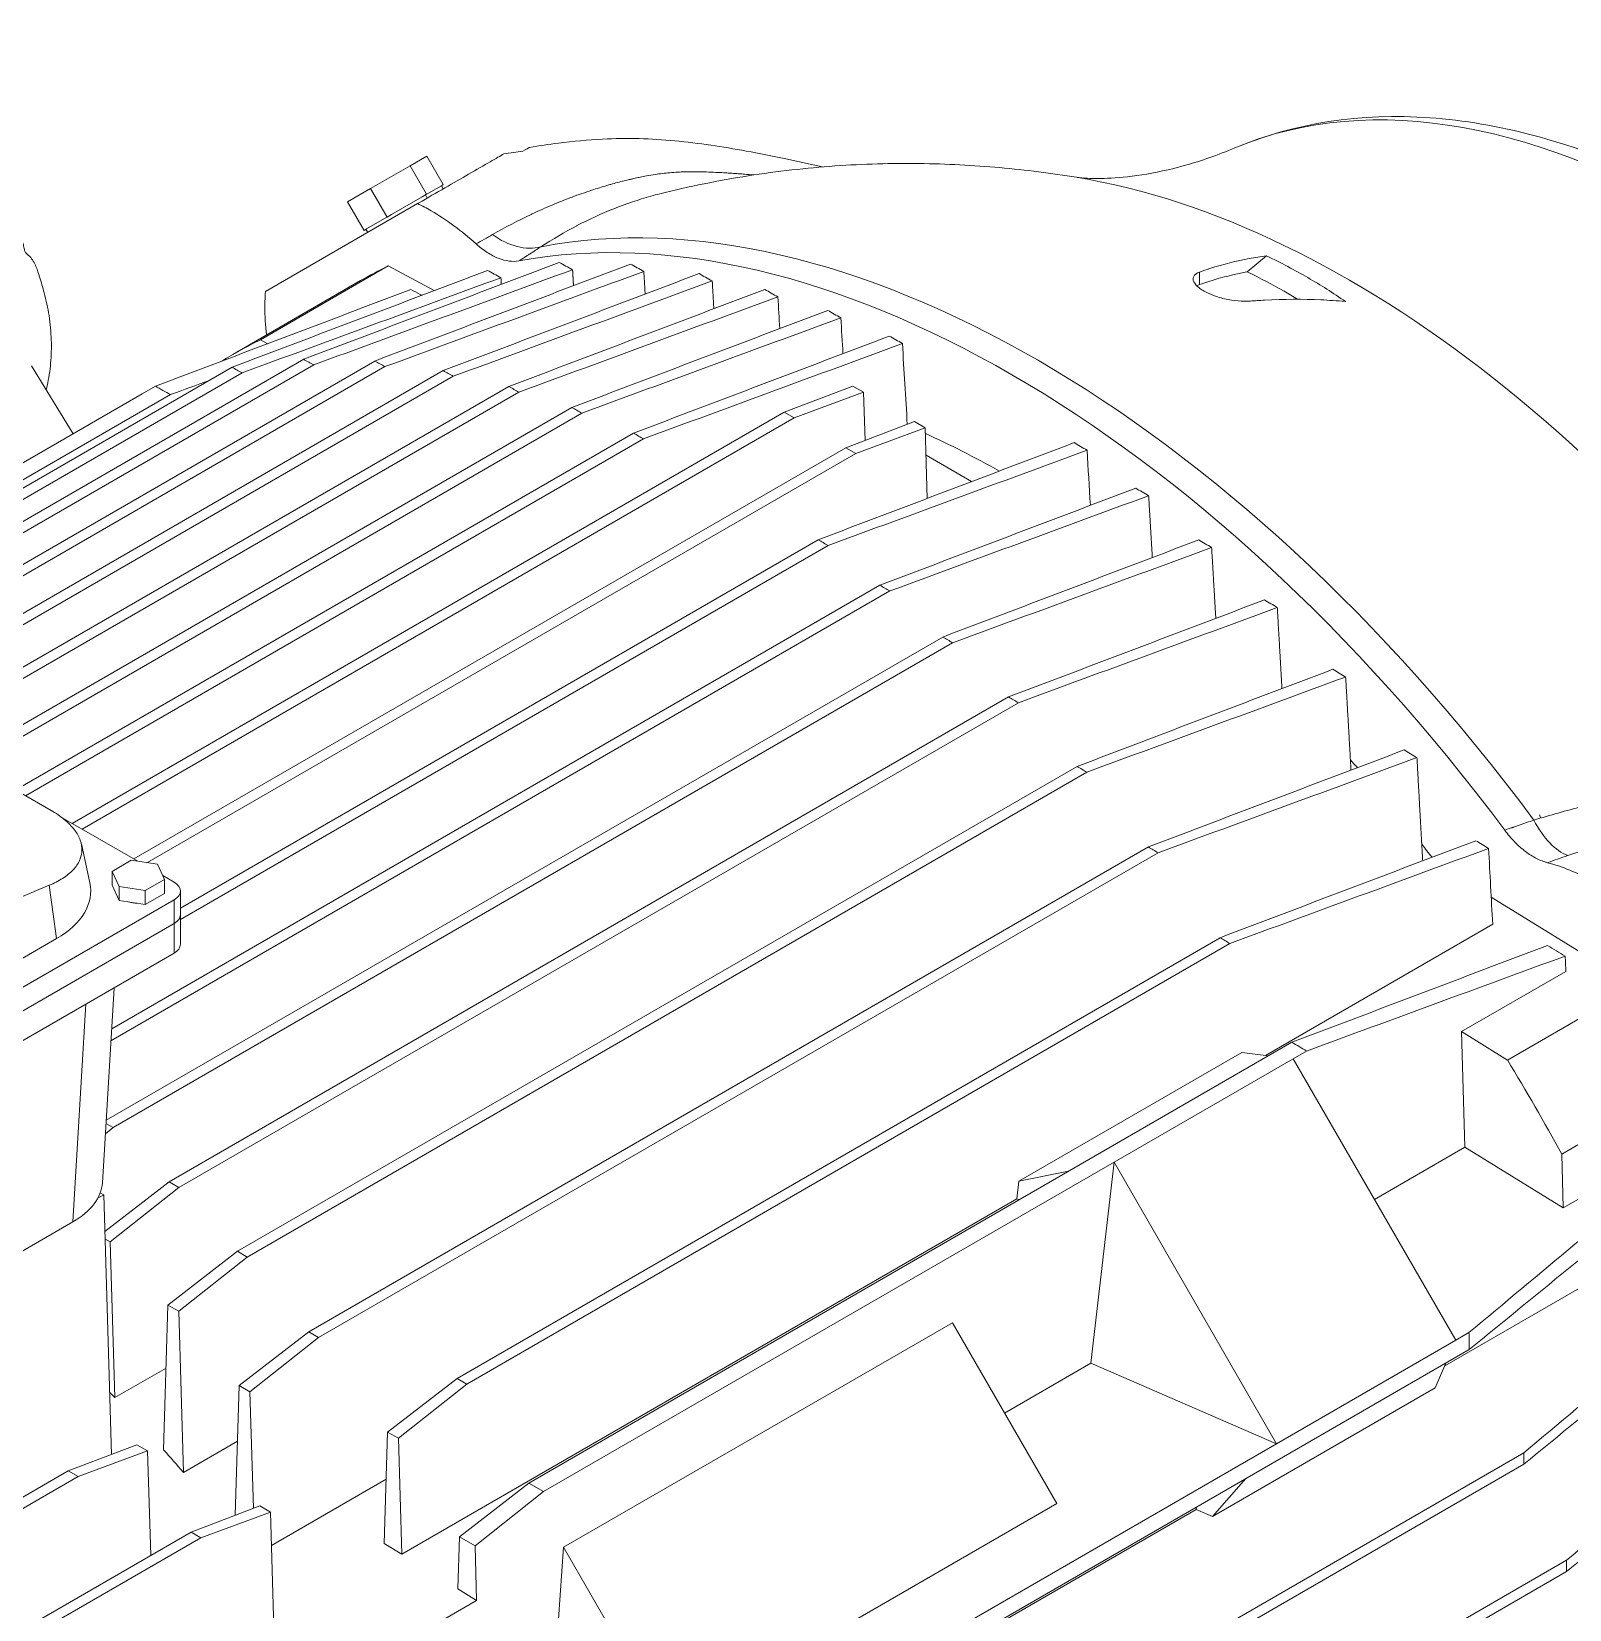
# Model space of a CAD drawing. Header units: millimetres. Extents: x -2122 to 22797, y 3569 to 89276.
# Drawn here: x 7934.6 to 8359.6, y 82292.7 to 82728.7 of the extents above; entities that cross this region are included whole.
import ezdxf

# ---------------------------------------------------------------- set-up
doc = ezdxf.new("R2010")
doc.units = ezdxf.units.MM
doc.header["$LTSCALE"] = 20
doc.layers.add('IA-TRAZ', color=8, linetype='Continuous', lineweight=5)

# ---------------------------------------------------------------- blocks, each defined once
blk = doc.blocks.new('A$C6cb7b9ed')
at = {"color": 0, "linetype": 'Continuous', "lineweight": 0, "extrusion": (2.77556e-16, 0.816497, 0.57735)}
for p, q in [((-430.56, 6725.17), (-425.95, 6727.83)), ((-425.95, 6727.83), (-421.4, 6719.95)), ((-441.51, 6718.85), (-430.56, 6725.17)), ((-430.56, 6725.17), (-426.01, 6717.29)), ((-421.92, 6719.65), (-425.49, 6717.59)), ((-421.92, 6719.65), (-421.4, 6719.95)), ((-421.92, 6719.65), (-421.42, 6718.78)), ((-470.56, 6690.41), (-428.51, 6714.69)), ((-447.86, 6715.18), (-441.51, 6718.85)), ((-447.86, 6715.18), (-443.31, 6707.3)), ((-441.51, 6718.85), (-436.96, 6710.97)), ((-427.24, 6716.58), (-435.73, 6711.68)), ((-427.24, 6716.58), (-426.01, 6717.29)), ((-426.33, 6717.1), (-425.83, 6716.24)), ((-426.01, 6717.29), (-425.49, 6717.59)), ((-437.68, 6710.55), (-442.6, 6707.71)), ((-437.68, 6710.55), (-436.96, 6710.97)), ((-436.96, 6710.97), (-435.73, 6711.68)), ((-443.31, 6707.3), (-442.6, 6707.71)), ((-442.79, 6707.6), (-442.29, 6706.73)), ((-471.95, 6677.05), (-436.6, 6697.47)), ((-423.91, 6690.65), (-436.6, 6697.47)), ((-199.21, 6695.84), (-193.87, 6700.24)), ((-479.61, 6672.99), (-444.25, 6693.41)), ((-212.34, 6695.79), (-212.34, 6692.35)), ((-469.95, 6675.98), (-471.95, 6677.05)), ((-602.86, 6589.19), (-460, 6671.67)), ((-592.61, 6583.27), (-440.31, 6671.2)), ((-610.86, 6593.81), (-479.8, 6669.47)), ((-608.13, 6592.23), (-477.02, 6667.93)), ((-600.13, 6587.61), (-457.23, 6670.12)), ((-589.87, 6581.69), (-437.55, 6669.64)), ((-580.86, 6576.49), (-421.41, 6668.54)), ((-578.12, 6574.91), (-418.65, 6666.98)), ((-535.22, 6669.87), (-523.72, 6651.1)), ((-567.98, 6569.05), (-403.26, 6664.15)), ((-565.25, 6567.48), (-400.51, 6662.59)), ((-504.66, 6662.11), (-500.99, 6664.23)), ((-327.16, 6657.07), (-308.19, 6664.27)), ((-305.22, 6662.56), (-324.43, 6655.49)), ((-308.19, 6664.27), (-305.22, 6662.56)), ((-305.22, 6662.56), (-304.82, 6649.27)), ((-612.81, 6594.94), (-496.8, 6661.91)), ((-554.26, 6561.13), (-385.85, 6658.36)), ((-504.66, 6662.11), (-554.16, 6633.53)), ((-551.53, 6559.55), (-383.11, 6656.79)), ((-523.99, 6543.43), (-327.16, 6657.07)), ((-521.26, 6541.86), (-324.43, 6655.49)), ((-324.43, 6655.49), (-327.16, 6657.07)), ((-310.15, 6647.25), (-291.17, 6654.45)), ((-291.17, 6654.45), (-288.21, 6652.74)), ((-539.6, 6552.67), (-368.82, 6651.26)), ((-536.87, 6551.09), (-366.08, 6649.69)), ((-288.21, 6652.74), (-307.42, 6645.67)), ((-288.21, 6652.74), (-287.63, 6633.24)), ((-506.97, 6533.61), (-310.15, 6647.25)), ((-503.32, 6532.57), (-307.42, 6645.67)), ((-307.42, 6645.67), (-310.15, 6647.25)), ((-275.36, 6637.89), (-287.98, 6645.18)), ((-494.07, 6520), (-317.77, 6621.79)), ((-494.07, 6516.85), (-315.04, 6620.21)), ((-652.22, 6617.69), (-529.81, 6547.02)), ((-513.26, 6483.38), (-298.02, 6607.65)), ((-513.06, 6486.64), (-300.73, 6609.23)), ((-514.59, 6461.4), (-283.31, 6594.93)), ((-512.64, 6459.37), (-280.61, 6593.34)), ((-497.22, 6444.38), (-265.15, 6578.36)), ((-494.49, 6442.8), (-262.45, 6576.77)), ((-478.31, 6425.19), (-246.23, 6559.18)), ((-475.58, 6423.61), (-243.53, 6557.58)), ((-505.84, 6532.96), (-527, 6545.17)), ((-118.07, 6544.9), (-118.37, 6545.81)), ((-521.45, 6537.74), (-519.12, 6527.04)), ((-458.61, 6402.91), (-226.51, 6536.92)), ((-507.67, 6533.24), (-512.98, 6530.18)), ((-500.42, 6532.12), (-507.67, 6533.24)), ((-498.48, 6527.93), (-500.42, 6532.12)), ((-455.88, 6401.34), (-223.83, 6535.31)), ((-511.04, 6525.99), (-512.98, 6530.18)), ((-512.98, 6530.18), (-512.98, 6526.34)), ((-498.48, 6527.93), (-503.79, 6524.87)), ((-495.83, 6527.18), (-498.97, 6528.99)), ((-498.48, 6527.93), (-498.48, 6524.1)), ((-528.28, 6511.62), (-530.34, 6526.34)), ((-511.04, 6522.15), (-512.98, 6526.34)), ((-503.79, 6524.87), (-511.04, 6525.99)), ((-511.04, 6525.99), (-511.04, 6522.15)), ((-503.79, 6524.87), (-503.79, 6521.03)), ((-498.48, 6524.1), (-503.79, 6521.03)), ((-494.07, 6524.73), (-494.07, 6518.2)), ((-91.91, 6498.46), (-131.75, 6523.07)), ((-495.83, 6522.28), (-724.23, 6390.41)), ((-503.79, 6521.03), (-511.04, 6522.15)), ((-495.83, 6522.28), (-495.83, 6515.75)), ((-495.83, 6515.75), (-724.23, 6383.88)), ((-724.23, 6383.88), (-495.83, 6515.75)), ((-495.83, 6507.58), (-495.83, 6515.75)), ((-494.07, 6510.03), (-494.07, 6518.2)), ((-194.15, 6479.32), (-131.34, 6515.58)), ((-705.76, 6409.15), (-528.28, 6511.62)), ((-417.59, 6390.08), (-206.68, 6511.85)), ((-414.86, 6388.51), (-204, 6510.24)), ((-724.23, 6375.72), (-495.83, 6507.58)), ((-111.09, 6502.55), (-139.96, 6485.89)), ((-515.63, 6444.15), (-512.37, 6498.03)), ((-127.27, 6478.05), (-91.91, 6498.46)), ((-523.81, 6433.29), (-520.17, 6493.53)), ((-127.27, 6478.05), (-139.96, 6485.89)), ((-139.96, 6485.89), (-139.01, 6453.95)), ((-397.76, 6361.16), (-186.82, 6482.95)), ((-200.68, 6480.1), (-262.29, 6444.53)), ((-200.68, 6480.1), (-193.28, 6479.22)), ((-186.48, 6478.41), (-182.81, 6480.53)), ((-235.98, 6449.83), (-186.48, 6478.41)), ((-186.48, 6478.41), (-141.56, 6400.6)), ((-112.27, 6452.07), (-76.91, 6472.48)), ((-512.64, 6459.37), (-514.81, 6457.66)), ((-514.64, 6460.53), (-512.64, 6459.37)), ((-164.02, 6439.51), (-139.01, 6453.95)), ((-139.01, 6453.95), (-111.82, 6437.16)), ((-111.82, 6437.16), (-82.95, 6453.83)), ((-393.67, 6358.79), (-235.98, 6449.83)), ((-235.98, 6449.83), (-242.4, 6394.25)), ((-191.06, 6372.03), (-235.98, 6449.83)), ((-111.82, 6437.16), (-112.27, 6452.07)), ((-514.98, 6430.66), (-497.22, 6444.38)), ((-497.22, 6444.38), (-494.49, 6442.8)), ((-262.29, 6444.53), (-262.85, 6439.65)), ((-262.29, 6444.53), (-248.57, 6447.29)), ((-516.88, 6439.91), (-515.28, 6440.83)), ((-515.28, 6440.83), (-516.22, 6441.38)), ((-513.14, 6369.07), (-515.28, 6440.83)), ((-494.49, 6442.8), (-513.46, 6427.82)), ((-432.88, 6341.49), (-262.85, 6439.65)), ((-262.25, 6439.4), (-262.85, 6439.65)), ((-708.68, 6326.55), (-523.81, 6433.29)), ((-513.46, 6427.82), (-514.92, 6428.66)), ((-513.46, 6427.82), (-512.18, 6384.75)), ((-81.8, 6429.77), (-144.61, 6393.51)), ((-497.52, 6410.35), (-478.31, 6425.19)), ((-475.58, 6423.61), (-494.55, 6408.63)), ((-478.31, 6425.19), (-475.58, 6423.61)), ((-498.75, 6370.35), (-497.52, 6410.35)), ((-494.55, 6408.63), (-497.52, 6410.35)), ((-494.55, 6408.63), (-493.23, 6364.08)), ((-388.17, 6343.39), (-280.69, 6405.44)), ((-251.86, 6355.5), (-280.69, 6405.44)), ((-477.82, 6388.07), (-458.61, 6402.91)), ((-455.88, 6401.34), (-474.85, 6386.36)), ((-458.61, 6402.91), (-455.88, 6401.34)), ((-141.56, 6400.6), (-137.89, 6402.72)), ((-583.73, 6140.59), (-137.8, 6398.04)), ((-141.56, 6400.6), (-191.06, 6372.03)), ((-512.18, 6384.75), (-498.05, 6392.91)), ((-266.28, 6380.47), (-242.4, 6394.25)), ((-242.4, 6394.25), (-191.06, 6372.03)), ((-147.2, 6387.46), (-144.26, 6394.31)), ((-478.92, 6352.26), (-477.82, 6388.07)), ((-474.85, 6386.36), (-477.82, 6388.07)), ((-436.8, 6375.24), (-417.59, 6390.08)), ((-414.86, 6388.51), (-433.83, 6373.53)), ((-417.59, 6390.08), (-414.86, 6388.51)), ((-474.85, 6386.36), (-473.9, 6354.17)), ((-208.8, 6351.9), (-147.2, 6387.46)), ((-437.74, 6344.49), (-436.8, 6375.24)), ((-433.83, 6373.53), (-436.8, 6375.24)), ((-530.47, 6176.07), (-191.06, 6372.03)), ((-525.08, 6364.54), (-506.1, 6371.74)), ((-506.1, 6371.74), (-503.14, 6370.03)), ((-493.23, 6364.08), (-478.29, 6372.7)), ((-433.83, 6373.53), (-432.88, 6341.49)), ((-568.55, 6108.98), (-122.7, 6366.39)), ((-568.5, 6112.16), (-122.76, 6369.51)), ((-503.14, 6370.03), (-522.35, 6362.96)), ((-502.28, 6341.18), (-503.14, 6370.03)), ((-672.32, 6279.53), (-525.08, 6364.54)), ((-669.55, 6277.98), (-522.35, 6362.96)), ((-522.35, 6362.96), (-525.08, 6364.54)), ((-468.91, 6343.89), (-437.2, 6362.2)), ((-208.8, 6351.9), (-199.55, 6362.39)), ((-416.97, 6346.32), (-397.76, 6361.16)), ((-393.67, 6358.79), (-412.64, 6343.82)), ((-397.76, 6361.16), (-393.67, 6358.79)), ((-213.31, 6353.85), (-533.51, 6168.98)), ((-491.13, 6347.62), (-472.15, 6354.83)), ((-469.19, 6353.12), (-488.39, 6346.05)), ((-472.15, 6354.83), (-469.19, 6353.12)), ((-468.23, 6321.08), (-469.19, 6353.12)), ((-251.86, 6355.5), (-359.34, 6293.44)), ((-213.31, 6353.85), (-213.23, 6354.49)), ((-213.31, 6353.85), (-208.8, 6351.9)), ((-652.53, 6254.44), (-491.13, 6347.62)), ((-649.75, 6252.89), (-488.39, 6346.05)), ((-488.39, 6346.05), (-491.13, 6347.62)), ((-437.74, 6344.49), (-432.88, 6341.49)), ((-417.42, 6331.94), (-416.97, 6346.32)), ((-412.64, 6343.82), (-416.97, 6346.32)), ((-556.67, 6082.48), (-110.95, 6339.81)), ((-412.64, 6343.82), (-412.19, 6328.71)), ((-388.17, 6343.39), (-390.55, 6308.72)), ((-388.17, 6343.39), (-359.34, 6293.44)), ((-556.72, 6079.3), (-110.91, 6336.68)), ((-417.42, 6331.94), (-412.19, 6328.71)), ((-447.55, 6308.3), (-412.19, 6328.71))]:
    blk.add_line(p, q, dxfattribs=at)
at = {"color": 0, "linetype": 'Continuous', "lineweight": 0}
for centre, major_axis, ratio, start_param, end_param in [((-76.89, 6489.81), (-135.82, 235.25), 0.57735, -1.570796, -0.071921), ((-170.94, 6435.51), (-158.02, 273.7), 0.57735, -1.485723, -0.440993), ((-257.18, 6385.72), (-175, 303.11), 0.57735, -1.373098, -0.197698), ((-264.25, 6381.64), (-175, 303.11), 0.57735, -1.368372, -0.202424), ((-299.61, 6361.23), (-180, 311.77), 0.57735, -0.041679, 0.017208), ((-112.12, 6553.39), (5.94, -19.1), 0.536444, -1.248912, -0.395421), ((-495.39, 5593.65), (336.34, 951.74), 0.666532, 0.53622, 0.787884), ((-550.99, 6524.73), (32.12, 0), 0.57735, -0.785398, 0.125007), ((-500.07, 6518.2), (6, 0), 0.57735, -0.785398, 0), ((-299.61, 6361.23), (-180, 311.77), 0.57735, -1.612475, -1.529118), ((-593.06, 6191.8), (-157.5, 272.8), 0.57735, -1.15699, -1.149906), ((-593.06, 6191.8), (-157.5, 272.8), 0.57735, -1.250157, -1.222612)]:
    blk.add_ellipse(centre, major_axis=major_axis, ratio=ratio, start_param=start_param, end_param=end_param, dxfattribs=at)
at = {"color": 0, "linetype": 'Continuous', "lineweight": 0, "extrusion": (3.11557e-16, 3.35371e-16, -1)}
blk.add_ellipse((-402.24, 6720.89), major_axis=(10.91, -16.76), ratio=0.718741, start_param=0.232753, end_param=1.086244, dxfattribs=at)
at = {"color": 0, "linetype": 'Continuous', "lineweight": 0, "extrusion": (2.05178e-16, 3.10756e-16, -1)}
blk.add_ellipse((-264.25, 6381.64), major_axis=(-180, 311.77), ratio=0.57735, start_param=0, end_param=0.041679, dxfattribs=at)
at = {"color": 0, "linetype": 'Continuous', "lineweight": 0, "extrusion": (-6.0895e-17, 2.13531e-16, -1)}
blk.add_ellipse((-6976.62, 601), major_axis=(9477.9, 2702.91), ratio=0.712637, start_param=-0.608084, end_param=-0.607566, dxfattribs=at)
at = {"color": 0, "linetype": 'Continuous', "lineweight": 0, "extrusion": (2.60689e-16, 2.14608e-16, -1)}
blk.add_ellipse((-264.25, 6381.64), major_axis=(157.5, -272.8), ratio=0.57735, start_param=-2.463718, end_param=-2.371705, dxfattribs=at)
at = {"color": 0, "linetype": 'Continuous', "lineweight": 0, "extrusion": (-5.71363e-17, 9.91553e-17, -1)}
blk.add_ellipse((-6977.32, 601.27), major_axis=(9478.07, 2702.69), ratio=0.712662, start_param=-0.600686, end_param=-0.600168, dxfattribs=at)
at = {"color": 0, "linetype": 'Continuous', "lineweight": 0, "extrusion": (1.81141e-16, 2.96878e-16, -1)}
blk.add_ellipse((-264.25, 6381.64), major_axis=(157.5, -272.8), ratio=0.57735, start_param=-2.014355, end_param=-2.013765, dxfattribs=at)
at = {"color": 0, "linetype": 'Continuous', "lineweight": 0, "extrusion": (8.1274e-17, 3.03319e-16, -1)}
blk.add_ellipse((-264.25, 6381.64), major_axis=(157.5, -272.8), ratio=0.57735, start_param=-1.922561, end_param=-1.91298, dxfattribs=at)
at = {"color": 0, "linetype": 'Continuous', "lineweight": 0, "extrusion": (6.09555e-17, 2.27489e-16, -1)}
blk.add_ellipse((-264.25, 6381.64), major_axis=(157.5, -272.8), ratio=0.57735, start_param=-1.82251, end_param=-1.807711, dxfattribs=at)
at = {"color": 0, "linetype": 'Continuous', "lineweight": 0, "extrusion": (4.27325e-17, -1.68006e-32, -1)}
blk.add_ellipse((-500.07, 6524.73), major_axis=(6, 0), ratio=0.57735, start_param=-0.785398, end_param=0.785398, dxfattribs=at)
at = {"color": 0, "linetype": 'Continuous', "lineweight": 0, "extrusion": (4.39524e-17, 5.55112e-17, -1)}
blk.add_ellipse((-505.73, 6524.73), major_axis=(-5.8, 0), ratio=0.57735, start_param=-1.51244, end_param=-1.105554, dxfattribs=at)
at = {"color": 0, "linetype": 'Continuous', "lineweight": 0, "extrusion": (8.70034e-17, -1.66533e-16, -1)}
blk.add_ellipse((-500.07, 6518.2), major_axis=(6, 0), ratio=0.57735, start_param=0, end_param=0.785398, dxfattribs=at)
at = {"color": 0, "linetype": 'Continuous', "lineweight": 0, "extrusion": (2.53244e-17, -2.99548e-31, -1)}
blk.add_ellipse((-500.07, 6510.03), major_axis=(6, 0), ratio=0.57735, start_param=0, end_param=0.785398, dxfattribs=at)
at = {"color": 0, "linetype": 'Continuous', "lineweight": 0, "extrusion": (1.56062e-17, 2.77556e-16, -1)}
blk.add_ellipse((-543.65, 6444.71), major_axis=(28.03, 0), ratio=0.576647, start_param=0.034864, end_param=0.784789, dxfattribs=at)
at = {"color": 0, "linetype": 'Continuous', "lineweight": 0}
for points, knots in [([(64.58, 6571.49), (51.4, 6594.31), (36.24, 6615.98), (3.16, 6655.25), (-14.76, 6672.84), (-52.04, 6702.46), (-71.4, 6714.49), (-110.27, 6731.79), (-129.81, 6737.08), (-167.7, 6739.75), (-186.09, 6737.05), (-202.59, 6730.09)], [0.785398, 0.785398, 0.785398, 0.785398, 1.085173, 1.085173, 1.384948, 1.384948, 1.684723, 1.684723, 1.984498, 1.984498, 2.284274, 2.284274, 2.284274, 2.284274]), ([(-397.58, 6730.24), (-394.9, 6730.67), (-392.23, 6731.06), (-385.49, 6731.92), (-381.43, 6732.31), (-374.01, 6732.7), (-370.62, 6732.75), (-363.99, 6732.57), (-360.73, 6732.37), (-354.15, 6731.74), (-350.83, 6731.32), (-344.24, 6730.36), (-340.98, 6729.82), (-334.08, 6728.57), (-330.42, 6727.85), (-323.39, 6726.36), (-320.02, 6725.61), (-316.63, 6724.82)], [0, 0, 0, 0, 10.001293, 10.001293, 25.466226, 25.466226, 38.761003, 38.761003, 51.59491, 51.59491, 64.111737, 64.111737, 75.986984, 75.986984, 89.018856, 89.018856, 100.84476, 100.84476, 100.84476, 100.84476]), ([(-428.51, 6714.69), (-428.41, 6714.75), (-428.31, 6714.81), (-423.27, 6717.72), (-418.42, 6720.51), (-412.22, 6724.1), (-410.18, 6725.27), (-406.94, 6727.14), (-405.61, 6727.91), (-404.67, 6728.46)], [0.000014, 0.000014, 0.000014, 0.000014, 0.053099, 0.053099, 2.66792, 2.66792, 4.103265, 4.103265, 5.345744, 5.345744, 5.345744, 5.345744]), ([(-404.67, 6728.46), (-403.79, 6728.59), (-402.91, 6728.72), (-401.15, 6728.96), (-400.27, 6729.08), (-399.39, 6729.2)], [0.000001, 0.000001, 0.000001, 0.000001, 0.2909698, 0.2909698, 0.5819227, 0.5819227, 0.5819227, 0.5819227]), ([(-397.58, 6730.24), (-397.58, 6730.24), (-397.6, 6730.23), (-397.85, 6730.08), (-398.52, 6729.69), (-399.39, 6729.2)], [3.712495, 3.712495, 3.712495, 3.712495, 3.938855, 3.938855, 5.012793, 5.012793, 5.012793, 5.012793]), ([(-246.4, 6721.97), (-246.2, 6721.94), (-245.37, 6721.81), (-242.49, 6721.63), (-240.43, 6721.57), (-235.18, 6721.79), (-231.99, 6722.06), (-224.7, 6723.2), (-220.61, 6724.06), (-211.9, 6726.52), (-207.27, 6728.12), (-202.59, 6730.09)], [1.9152013, 1.9152013, 1.9152013, 1.9152013, 1.9890158, 1.9890158, 2.0628302, 2.0628302, 2.1366447, 2.1366447, 2.2104591, 2.2104591, 2.2842736, 2.2842736, 2.2842736, 2.2842736]), ([(-407.82, 6706.14), (-404.29, 6708.17), (-400.72, 6710.03), (-397.14, 6711.72), (-397.05, 6711.76), (-396.95, 6711.81), (-396.86, 6711.85), (-395.02, 6712.71), (-393.18, 6713.53), (-391.34, 6714.3), (-389.71, 6714.99), (-388.08, 6715.64), (-386.45, 6716.25), (-386.24, 6716.33), (-386.03, 6716.41), (-385.82, 6716.49), (-383.99, 6717.17), (-382.17, 6717.81), (-380.37, 6718.4), (-378.96, 6718.86), (-377.56, 6719.29), (-376.18, 6719.7), (-375.81, 6719.8), (-375.44, 6719.91), (-375.07, 6720.01), (-373.83, 6720.36), (-372.6, 6720.69), (-371.4, 6720.99), (-370.93, 6721.11), (-370.46, 6721.22), (-370, 6721.33), (-369.71, 6721.4), (-369.42, 6721.46), (-369.13, 6721.53), (-368.61, 6721.65), (-368.09, 6721.76), (-367.58, 6721.87), (-367.38, 6721.91), (-367.17, 6721.95), (-366.97, 6722), (-366.39, 6722.11), (-365.82, 6722.22), (-365.26, 6722.33), (-364.43, 6722.48), (-363.62, 6722.62), (-362.82, 6722.74), (-362.15, 6722.84), (-361.5, 6722.93), (-360.85, 6723.01), (-360.15, 6723.09), (-359.47, 6723.17), (-358.78, 6723.23), (-358.06, 6723.3), (-357.34, 6723.35), (-356.62, 6723.39), (-355.98, 6723.43), (-355.34, 6723.46), (-354.7, 6723.48), (-353.94, 6723.5), (-353.18, 6723.51), (-352.41, 6723.51), (-351.73, 6723.51), (-351.05, 6723.51), (-350.35, 6723.49), (-349.59, 6723.48), (-348.82, 6723.45), (-348.04, 6723.42), (-348.02, 6723.42), (-348, 6723.42), (-347.98, 6723.42), (-347.16, 6723.39), (-346.31, 6723.35), (-345.44, 6723.3), (-344.75, 6723.27), (-344.05, 6723.23), (-343.33, 6723.18), (-343.11, 6723.17), (-342.89, 6723.16), (-342.67, 6723.14), (-342.18, 6723.11), (-341.69, 6723.08), (-341.18, 6723.05), (-341.05, 6723.04), (-340.92, 6723.03), (-340.79, 6723.02), (-340.42, 6723), (-340.04, 6722.97), (-339.65, 6722.95), (-339.14, 6722.91), (-338.63, 6722.87), (-338.11, 6722.83), (-337.27, 6722.76), (-336.41, 6722.69), (-335.53, 6722.62)], [0, 0, 0, 0, 0.01718, 0.01718, 0.01718, 0.0176277, 0.0176277, 0.0176277, 0.0264415, 0.0264415, 0.0264415, 0.0342446, 0.0342446, 0.0342446, 0.0352553, 0.0352553, 0.0352553, 0.0440692, 0.0440692, 0.0440692, 0.0510208, 0.0510208, 0.0510208, 0.052883, 0.052883, 0.052883, 0.05922, 0.05922, 0.05922, 0.0616969, 0.0616969, 0.0616969, 0.0632535, 0.0632535, 0.0632535, 0.0661038, 0.0661038, 0.0661038, 0.0672465, 0.0672465, 0.0672465, 0.0705107, 0.0705107, 0.0705107, 0.0753167, 0.0753167, 0.0753167, 0.0793245, 0.0793245, 0.0793245, 0.0835973, 0.0835973, 0.0835973, 0.0881384, 0.0881384, 0.0881384, 0.0921778, 0.0921778, 0.0921778, 0.0969522, 0.0969522, 0.0969522, 0.1011746, 0.1011746, 0.1011746, 0.105766, 0.105766, 0.105766, 0.1058726, 0.1058726, 0.1058726, 0.1107259, 0.1107259, 0.1107259, 0.1145799, 0.1145799, 0.1145799, 0.1157502, 0.1157502, 0.1157502, 0.1183187, 0.1183187, 0.1183187, 0.1189868, 0.1189868, 0.1189868, 0.1208851, 0.1208851, 0.1208851, 0.1233937, 0.1233937, 0.1233937, 0.1274202, 0.1274202, 0.1274202, 0.1274202]), ([(-246.4, 6721.97), (-253.28, 6723.09), (-260.35, 6724), (-274.86, 6725.29), (-282.29, 6725.68), (-297.49, 6725.86), (-305.25, 6725.64), (-321.02, 6724.54), (-329.04, 6723.64), (-345.23, 6721.09), (-353.4, 6719.44), (-361.59, 6717.39)], [1.9152013, 1.9152013, 1.9152013, 1.9152013, 1.9707617, 1.9707617, 2.0263221, 2.0263221, 2.0818825, 2.0818825, 2.1374429, 2.1374429, 2.1930033, 2.1930033, 2.1930033, 2.1930033]), ([(-428.51, 6714.69), (-427.26, 6714.09), (-426.01, 6713.43), (-424.75, 6712.7), (-420.51, 6710.26), (-416.33, 6707.16), (-412.32, 6703.55)], [0.7242284, 0.7242284, 0.7242284, 0.7242284, 0.75, 0.75, 0.75, 0.8369893, 0.8369893, 0.8369893, 0.8369893]), ([(-361.59, 6717.39), (-362.39, 6717.19), (-363.21, 6716.97), (-364.02, 6716.74), (-364.03, 6716.74), (-364.05, 6716.74), (-364.06, 6716.73), (-367.41, 6715.8), (-370.82, 6714.64), (-374.25, 6713.28), (-374.26, 6713.28), (-374.27, 6713.27), (-374.28, 6713.27), (-377.7, 6711.91), (-381.1, 6710.35), (-384.46, 6708.6), (-384.46, 6708.6), (-384.47, 6708.59), (-384.47, 6708.59), (-387.83, 6706.84), (-391.14, 6704.9), (-394.4, 6702.77)], [0.07915593, 0.07915593, 0.07915593, 0.07915593, 0.0831988, 0.0831988, 0.0831988, 0.08326136, 0.08326136, 0.08326136, 0.09983856, 0.09983856, 0.09983856, 0.09988506, 0.09988506, 0.09988506, 0.11647832, 0.11647832, 0.11647832, 0.11650267, 0.11650267, 0.11650267, 0.13311808, 0.13311808, 0.13311808, 0.13311808]), ([(-541.96, 6711.06), (-540.52, 6709.22), (-539.01, 6707.37), (-537.8, 6704.62), (-537.61, 6703.97), (-537.38, 6702.87), (-537.31, 6702.41), (-537.12, 6701.7), (-537.01, 6701.44), (-536.74, 6701.03), (-536.6, 6700.88), (-536.21, 6700.5), (-535.97, 6700.29), (-535.36, 6699.69), (-535.02, 6699.26), (-534.45, 6698.32), (-534.21, 6697.81), (-533.6, 6696.35), (-533.28, 6695.39), (-532.53, 6692.97), (-532.13, 6691.52), (-531.19, 6687.97), (-530.72, 6685.86), (-530.04, 6681.49), (-529.84, 6679.23), (-529.7, 6674.86), (-529.76, 6672.73), (-530.13, 6668.51), (-530.45, 6666.41), (-530.97, 6663.97), (-531.06, 6663.59), (-531.15, 6663.22)], [0, 0, 0, 0, 7.015429, 7.015429, 9.01418, 9.01418, 10.398312, 10.398312, 11.239834, 11.239834, 11.917988, 11.917988, 12.912526, 12.912526, 14.512964, 14.512964, 16.204171, 16.204171, 19.256836, 19.256836, 23.825366, 23.825366, 30.427002, 30.427002, 37.400253, 37.400253, 44.020644, 44.020644, 50.723694, 50.723694, 51.959437, 51.959437, 51.959437, 51.959437]), ([(-400.5, 6698.87), (-401.36, 6698.71), (-402.27, 6698.69), (-404.18, 6698.94), (-405.18, 6699.2), (-407.21, 6700), (-408.24, 6700.54), (-409.78, 6701.53), (-410.3, 6701.89), (-411.06, 6702.48), (-411.32, 6702.68), (-411.69, 6703), (-411.82, 6703.1), (-412.07, 6703.32), (-412.2, 6703.43), (-412.32, 6703.55)], [0, 0, 0, 0, 0.435301, 0.435301, 0.870541, 0.870541, 1.307332, 1.307332, 1.52639, 1.52639, 1.636112, 1.636112, 1.691019, 1.691019, 1.745953, 1.745953, 1.745953, 1.745953]), ([(-394.4, 6702.77), (-395.4, 6702.13), (-396.41, 6701.48), (-397.42, 6700.83), (-397.43, 6700.82), (-397.44, 6700.82), (-397.44, 6700.82), (-397.7, 6700.65), (-397.95, 6700.49), (-398.21, 6700.33), (-398.34, 6700.24), (-398.47, 6700.16), (-398.6, 6700.08), (-398.66, 6700.04), (-398.73, 6700), (-398.79, 6699.96), (-398.82, 6699.94), (-398.86, 6699.91), (-398.89, 6699.89), (-398.92, 6699.87), (-398.95, 6699.85), (-398.98, 6699.83), (-399.49, 6699.51), (-399.99, 6699.19), (-400.5, 6698.87)], [0, 0, 0, 0, 0.00506794, 0.00506794, 0.00506794, 0.00509823, 0.00509823, 0.00509823, 0.00637283, 0.00637283, 0.00637283, 0.00701014, 0.00701014, 0.00701014, 0.00732879, 0.00732879, 0.00732879, 0.00748812, 0.00748812, 0.00748812, 0.00764744, 0.00764744, 0.00764744, 0.01013587, 0.01013587, 0.01013587, 0.01013587]), ([(-460, 6671.67), (-448.23, 6676.13), (-436.45, 6680.6), (-412.89, 6689.53), (-401.12, 6693.99), (-389.34, 6698.46)], [0.000048, 0.000048, 0.000048, 0.000048, 5.105834, 5.105834, 10.211749, 10.211749, 10.211749, 10.211749]), ([(-440.31, 6671.2), (-428.53, 6675.66), (-416.76, 6680.13), (-393.2, 6689.06), (-381.42, 6693.53), (-369.64, 6698)], [0.000049, 0.000049, 0.000049, 0.000049, 5.106669, 5.106669, 10.213422, 10.213422, 10.213422, 10.213422]), ([(-212.34, 6695.79), (-211.4, 6696.13), (-210.46, 6696.45), (-205.74, 6697.98), (-202.08, 6698.9), (-197.08, 6699.81), (-195.48, 6700.05), (-193.87, 6700.24)], [-38.840339, -38.840339, -38.840339, -38.840339, -38.359265, -38.359265, -36.392268, -36.392268, -35.490014, -35.490014, -35.490014, -35.490014]), ([(-193.87, 6700.24), (-189.79, 6698.29), (-185.95, 6696.27), (-182.43, 6694.24), (-178.92, 6692.21), (-175.41, 6689.99), (-172.04, 6687.63)], [-1.492505, -1.492505, -1.492505, -1.492505, 0, 0, 0, 1.492505, 1.492505, 1.492505, 1.492505]), ([(-479.8, 6669.47), (-468.03, 6673.93), (-456.25, 6678.39), (-432.7, 6687.32), (-420.93, 6691.78), (-409.15, 6696.24)], [0.000046, 0.000046, 0.000046, 0.000046, 5.104776, 5.104776, 10.209631, 10.209631, 10.209631, 10.209631]), ([(-405.47, 6694.22), (-417.4, 6689.84), (-429.32, 6685.45), (-453.17, 6676.69), (-465.09, 6672.31), (-477.02, 6667.93)], [0, 0, 0, 0, 5.105793, 5.105793, 10.211586, 10.211586, 10.211586, 10.211586]), ([(-385.67, 6696.43), (-397.6, 6692.04), (-409.52, 6687.66), (-433.38, 6678.89), (-445.3, 6674.5), (-457.23, 6670.12)], [0, 0, 0, 0, 5.106701, 5.106701, 10.213402, 10.213402, 10.213402, 10.213402]), ([(-365.98, 6695.96), (-377.91, 6691.57), (-389.83, 6687.19), (-413.69, 6678.41), (-425.62, 6674.03), (-437.55, 6669.64)], [0, 0, 0, 0, 5.107391, 5.107391, 10.214781, 10.214781, 10.214781, 10.214781]), ([(-421.41, 6668.54), (-409.63, 6673.01), (-397.84, 6677.48), (-374.28, 6686.42), (-362.5, 6690.89), (-350.72, 6695.36)], [0.000048, 0.000048, 0.000048, 0.000048, 5.107305, 5.107305, 10.214693, 10.214693, 10.214693, 10.214693]), ([(-347.07, 6693.31), (-359, 6688.92), (-370.93, 6684.53), (-394.79, 6675.76), (-406.72, 6671.37), (-418.65, 6666.98)], [0, 0, 0, 0, 5.107886, 5.107886, 10.215771, 10.215771, 10.215771, 10.215771]), ([(-198.41, 6687.75), (-198.93, 6687.71), (-199.48, 6687.69), (-201.13, 6687.71), (-202.3, 6687.82), (-204.8, 6688.22), (-206.12, 6688.53), (-208.17, 6689.18), (-208.93, 6689.47), (-210.16, 6690.01), (-210.64, 6690.25), (-211.53, 6690.75), (-211.93, 6691), (-212.73, 6691.59), (-213.11, 6691.93), (-213.88, 6692.82), (-214.13, 6693.35), (-214.17, 6694.37), (-213.92, 6694.84), (-213.14, 6695.44), (-212.78, 6695.63), (-212.34, 6695.79)], [-4.663256, -4.663256, -4.663256, -4.663256, -4.465224, -4.465224, -4.09369, -4.09369, -3.692517, -3.692517, -3.437991, -3.437991, -3.251058, -3.251058, -3.069277, -3.069277, -2.836117, -2.836117, -2.45231, -2.45231, -2.041294, -2.041294, -1.802327, -1.802327, -1.802327, -1.802327]), ([(-212.34, 6692.35), (-211.57, 6692.62), (-210.8, 6692.87), (-206.3, 6694.32), (-202.7, 6695.21), (-199.29, 6695.82), (-199.25, 6695.83), (-199.21, 6695.84)], [143.012, 143.012, 143.012, 143.012, 143.407111, 143.407111, 145.346661, 145.346661, 145.367528, 145.367528, 145.367528, 145.367528]), ([(-199.21, 6695.84), (-195.56, 6694.09), (-192.13, 6692.28), (-188.98, 6690.46), (-187.75, 6689.75), (-186.52, 6689.01), (-185.29, 6688.25)], [62.555184, 62.555184, 62.555184, 62.555184, 63.892218, 63.892218, 63.892218, 64.415183, 64.415183, 64.415183, 64.415183]), ([(-500.99, 6664.23), (-489.22, 6668.68), (-477.45, 6673.14), (-453.9, 6682.06), (-442.13, 6686.52), (-430.36, 6690.97)], [0.000076, 0.000076, 0.000076, 0.000076, 5.103374, 5.103374, 10.206878, 10.206878, 10.206878, 10.206878]), ([(-470.25, 6678.4), (-470.56, 6681.04), (-470.72, 6683.64), (-470.72, 6686.17), (-470.72, 6687.62), (-470.67, 6689.03), (-470.56, 6690.41)], [0.20513112, 0.20513112, 0.20513112, 0.20513112, 0.25, 0.25, 0.25, 0.27577163, 0.27577163, 0.27577163, 0.27577163]), ([(-430.36, 6690.97), (-429.51, 6690.51), (-428.66, 6690.05), (-427.67, 6689.5), (-427.52, 6689.42), (-427.37, 6689.34)], [-0.7037968, -0.7037968, -0.7037968, -0.7037968, -0.3511148, -0.3511148, -0.289931, -0.289931, -0.289931, -0.289931]), ([(-403.26, 6664.15), (-391.48, 6668.62), (-379.69, 6673.1), (-356.13, 6682.04), (-344.35, 6686.51), (-332.56, 6690.98)], [0.000047, 0.000047, 0.000047, 0.000047, 5.107817, 5.107817, 10.215714, 10.215714, 10.215714, 10.215714]), ([(-328.92, 6688.92), (-340.85, 6684.54), (-352.79, 6680.15), (-376.65, 6671.37), (-388.58, 6666.98), (-400.51, 6662.59)], [0, 0, 0, 0, 5.108227, 5.108227, 10.216453, 10.216453, 10.216453, 10.216453]), ([(-385.85, 6658.36), (-374.07, 6662.83), (-362.29, 6667.31), (-338.72, 6676.25), (-326.93, 6680.72), (-315.15, 6685.19)], [0.000045, 0.000045, 0.000045, 0.000045, 5.108213, 5.108213, 10.216409, 10.216409, 10.216409, 10.216409]), ([(-172.04, 6687.63), (-174.34, 6687.85), (-176.62, 6688), (-183.76, 6688.32), (-188.98, 6688.31), (-195.73, 6687.94), (-197.07, 6687.85), (-198.41, 6687.75)], [-148.111414, -148.111414, -148.111414, -148.111414, -147.20916, -147.20916, -145.242163, -145.242163, -144.761089, -144.761089, -144.761089, -144.761089]), ([(-311.52, 6683.13), (-323.45, 6678.74), (-335.38, 6674.35), (-359.24, 6665.57), (-371.18, 6661.18), (-383.11, 6656.79)], [0, 0, 0, 0, 5.108439, 5.108439, 10.216878, 10.216878, 10.216878, 10.216878]), ([(-368.82, 6651.26), (-357.04, 6655.73), (-345.26, 6660.21), (-321.69, 6669.15), (-309.9, 6673.63), (-298.12, 6678.1)], [0.000042, 0.000042, 0.000042, 0.000042, 5.108408, 5.108408, 10.21689, 10.21689, 10.21689, 10.21689]), ([(-294.5, 6676.03), (-306.43, 6671.64), (-318.36, 6667.25), (-342.22, 6658.47), (-354.15, 6654.08), (-366.08, 6649.69)], [0, 0, 0, 0, 5.108654, 5.108654, 10.217308, 10.217308, 10.217308, 10.217308]), ([(-317.77, 6621.79), (-305.98, 6626.27), (-294.2, 6630.74), (-270.63, 6639.69), (-258.84, 6644.16), (-247.06, 6648.64)], [0.000033, 0.000033, 0.000033, 0.000033, 5.108587, 5.108587, 10.21723, 10.21723, 10.21723, 10.21723]), ([(-243.46, 6646.54), (-255.39, 6642.16), (-267.32, 6637.77), (-291.18, 6628.99), (-303.11, 6624.6), (-315.04, 6620.21)], [0, 0, 0, 0, 5.108496, 5.108496, 10.216992, 10.216992, 10.216992, 10.216992]), ([(-300.73, 6609.23), (-288.94, 6613.71), (-277.16, 6618.18), (-253.59, 6627.13), (-241.81, 6631.6), (-230.02, 6636.08)], [0.000029, 0.000029, 0.000029, 0.000029, 5.108381, 5.108381, 10.216814, 10.216814, 10.216814, 10.216814]), ([(-226.44, 6633.97), (-238.37, 6629.59), (-250.3, 6625.2), (-274.16, 6616.42), (-286.09, 6612.03), (-298.02, 6607.65)], [0, 0, 0, 0, 5.108258, 5.108258, 10.216517, 10.216517, 10.216517, 10.216517]), ([(-283.31, 6594.93), (-271.53, 6599.4), (-259.75, 6603.88), (-236.18, 6612.82), (-224.39, 6617.3), (-212.61, 6621.77)], [0.000028, 0.000028, 0.000028, 0.000028, 5.10817, 5.10817, 10.216389, 10.216389, 10.216389, 10.216389]), ([(-209.03, 6619.66), (-220.96, 6615.27), (-232.89, 6610.89), (-256.75, 6602.11), (-268.68, 6597.73), (-280.61, 6593.34)], [0, 0, 0, 0, 5.107914, 5.107914, 10.215827, 10.215827, 10.215827, 10.215827]), ([(-265.15, 6578.36), (-253.37, 6582.83), (-241.59, 6587.31), (-218.02, 6596.25), (-206.24, 6600.72), (-194.45, 6605.2)], [0.000027, 0.000027, 0.000027, 0.000027, 5.107832, 5.107832, 10.21571, 10.21571, 10.21571, 10.21571]), ([(-190.88, 6603.08), (-202.81, 6598.69), (-214.74, 6594.31), (-238.6, 6585.54), (-250.52, 6581.15), (-262.45, 6576.77)], [0, 0, 0, 0, 5.107404, 5.107404, 10.214808, 10.214808, 10.214808, 10.214808]), ([(-246.23, 6559.18), (-234.44, 6563.65), (-222.66, 6568.12), (-199.1, 6577.06), (-187.32, 6581.54), (-175.54, 6586.01)], [0.000026, 0.000026, 0.000026, 0.000026, 5.10734, 5.10734, 10.214723, 10.214723, 10.214723, 10.214723]), ([(-171.98, 6583.88), (-183.9, 6579.5), (-195.83, 6575.11), (-219.68, 6566.35), (-231.61, 6561.97), (-243.53, 6557.58)], [0, 0, 0, 0, 5.106769, 5.106769, 10.213538, 10.213538, 10.213538, 10.213538]), ([(-226.51, 6536.92), (-214.73, 6541.38), (-202.95, 6545.85), (-179.39, 6554.79), (-167.61, 6559.26), (-155.83, 6563.73)], [0.000024, 0.000024, 0.000024, 0.000024, 5.106654, 5.106654, 10.213348, 10.213348, 10.213348, 10.213348]), ([(-152.28, 6561.6), (-164.21, 6557.21), (-176.13, 6552.83), (-199.98, 6544.07), (-211.9, 6539.69), (-223.83, 6535.31)], [0, 0, 0, 0, 5.105932, 5.105932, 10.211863, 10.211863, 10.211863, 10.211863]), ([(-119.96, 6544.32), (-115.44, 6545.7), (-111.01, 6546.96), (-106.66, 6548.1), (-106.66, 6548.1), (-106.65, 6548.1), (-106.65, 6548.11), (-102.31, 6549.25), (-98.06, 6550.27), (-93.88, 6551.14), (-93.87, 6551.15), (-93.86, 6551.15), (-93.85, 6551.15), (-89.68, 6552.03), (-85.58, 6552.76), (-81.52, 6553.29), (-81.51, 6553.29), (-81.5, 6553.29), (-81.49, 6553.29), (-79.46, 6553.55), (-77.45, 6553.76), (-75.44, 6553.91), (-74.43, 6553.98), (-73.42, 6554.03), (-72.41, 6554.07), (-71.91, 6554.09), (-71.4, 6554.1), (-70.9, 6554.11), (-70.39, 6554.12), (-69.89, 6554.12), (-69.38, 6554.12), (-69.37, 6554.12), (-69.36, 6554.12), (-69.35, 6554.12), (-67.34, 6554.11), (-65.32, 6554.02), (-63.31, 6553.86), (-63.3, 6553.86), (-63.3, 6553.86), (-63.29, 6553.86), (-62.28, 6553.78), (-61.28, 6553.68), (-60.28, 6553.57), (-60.28, 6553.56), (-60.27, 6553.56), (-60.26, 6553.56), (-59.26, 6553.45), (-58.27, 6553.32), (-57.28, 6553.18), (-57.28, 6553.18), (-57.27, 6553.18), (-57.27, 6553.18), (-55.28, 6552.9), (-53.32, 6552.57), (-51.39, 6552.22), (-49.46, 6551.87), (-47.56, 6551.5), (-45.72, 6551.14), (-45.71, 6551.14), (-45.71, 6551.14), (-45.71, 6551.14), (-43.87, 6550.78), (-42.07, 6550.44), (-40.35, 6550.15), (-40.34, 6550.15), (-40.34, 6550.15), (-40.33, 6550.15), (-39.47, 6550.01), (-38.63, 6549.88), (-37.81, 6549.77), (-37.8, 6549.77), (-37.8, 6549.77), (-37.79, 6549.77), (-37.38, 6549.71), (-36.97, 6549.67), (-36.57, 6549.62), (-36.17, 6549.58), (-35.78, 6549.54), (-35.39, 6549.51), (-35.38, 6549.51), (-35.38, 6549.51), (-35.37, 6549.51), (-33.8, 6549.38), (-32.32, 6549.34), (-30.91, 6549.37), (-29.5, 6549.41), (-28.17, 6549.51), (-26.92, 6549.67)], [0, 0, 0, 0, 0.0165644, 0.0165644, 0.0165644, 0.0165822, 0.0165822, 0.0165822, 0.0331314, 0.0331314, 0.0331314, 0.0331645, 0.0331645, 0.0331645, 0.0497035, 0.0497035, 0.0497035, 0.0497467, 0.0497467, 0.0497467, 0.0579934, 0.0579934, 0.0579934, 0.0621397, 0.0621397, 0.0621397, 0.0642134, 0.0642134, 0.0642134, 0.0662873, 0.0662873, 0.0662873, 0.066329, 0.066329, 0.066329, 0.0745865, 0.0745865, 0.0745865, 0.0746201, 0.0746201, 0.0746201, 0.0787378, 0.0787378, 0.0787378, 0.0787656, 0.0787656, 0.0787656, 0.0828903, 0.0828903, 0.0828903, 0.0829112, 0.0829112, 0.0829112, 0.0911975, 0.0911975, 0.0911975, 0.0994934, 0.0994934, 0.0994934, 0.0995051, 0.0995051, 0.0995051, 0.1077846, 0.1077846, 0.1077846, 0.1078089, 0.1078089, 0.1078089, 0.1119301, 0.1119301, 0.1119301, 0.1119578, 0.1119578, 0.1119578, 0.1140311, 0.1140311, 0.1140311, 0.1160757, 0.1160757, 0.1160757, 0.1161037, 0.1161037, 0.1161037, 0.1243864, 0.1243864, 0.1243864, 0.1326579, 0.1326579, 0.1326579, 0.1326579]), ([(-529.81, 6547.02), (-528.49, 6546.25), (-527.25, 6545.41), (-525.08, 6543.62), (-524.14, 6542.68), (-522.66, 6540.75), (-522.11, 6539.77), (-521.4, 6537.82), (-521.25, 6536.86), (-521.31, 6535.03), (-521.53, 6534.1), (-522.34, 6532.29), (-522.95, 6531.41), (-524.53, 6529.74), (-525.5, 6528.95), (-527.74, 6527.53), (-529, 6526.89), (-530.34, 6526.34)], [0, 0, 0, 0, 0.562569, 0.562569, 1.125139, 1.125139, 1.687708, 1.687708, 2.250277, 2.250277, 2.811294, 2.811294, 3.37231, 3.37231, 3.933326, 3.933326, 4.494343, 4.494343, 4.494343, 4.494343]), ([(-11.66, 6540.11), (-13.3, 6539.92), (-15.04, 6539.79), (-16.88, 6539.75), (-18.28, 6539.72), (-19.74, 6539.74), (-21.25, 6539.81), (-21.77, 6539.84), (-22.3, 6539.87), (-22.83, 6539.91), (-23.19, 6539.94), (-23.56, 6539.97), (-23.94, 6540), (-24.1, 6540.02), (-24.26, 6540.03), (-24.42, 6540.05), (-24.96, 6540.1), (-25.51, 6540.16), (-26.06, 6540.23), (-26.28, 6540.25), (-26.51, 6540.28), (-26.74, 6540.31), (-27.59, 6540.42), (-28.46, 6540.54), (-29.34, 6540.68), (-30.41, 6540.85), (-31.49, 6541.03), (-32.59, 6541.22), (-33.67, 6541.41), (-34.75, 6541.6), (-35.85, 6541.81), (-37.95, 6542.19), (-40.09, 6542.59), (-42.26, 6542.97), (-43.2, 6543.14), (-44.14, 6543.3), (-45.08, 6543.45), (-46.23, 6543.63), (-47.39, 6543.81), (-48.55, 6543.97), (-49.55, 6544.11), (-50.56, 6544.23), (-51.57, 6544.35), (-51.6, 6544.35), (-51.62, 6544.35), (-51.64, 6544.36), (-52.67, 6544.47), (-53.69, 6544.57), (-54.71, 6544.65), (-55.85, 6544.74), (-56.98, 6544.81), (-58.12, 6544.86), (-58.98, 6544.89), (-59.85, 6544.91), (-60.71, 6544.92), (-60.94, 6544.92), (-61.16, 6544.92), (-61.39, 6544.92), (-61.65, 6544.92), (-61.92, 6544.92), (-62.18, 6544.91), (-62.67, 6544.91), (-63.16, 6544.89), (-63.65, 6544.88), (-63.98, 6544.87), (-64.31, 6544.85), (-64.64, 6544.84), (-65.3, 6544.81), (-65.96, 6544.77), (-66.61, 6544.72), (-68.11, 6544.61), (-69.6, 6544.47), (-71.1, 6544.29), (-71.6, 6544.23), (-72.09, 6544.17), (-72.59, 6544.1), (-74.24, 6543.88), (-75.89, 6543.62), (-77.54, 6543.33), (-79.68, 6542.96), (-81.84, 6542.52), (-84, 6542.05), (-84.28, 6541.99), (-84.55, 6541.93), (-84.82, 6541.87), (-86.72, 6541.44), (-88.62, 6540.98), (-90.53, 6540.49), (-92.72, 6539.94), (-94.92, 6539.34), (-97.14, 6538.71), (-97.25, 6538.67), (-97.36, 6538.64), (-97.47, 6538.61), (-101.79, 6537.37), (-106.16, 6536.01), (-110.59, 6534.53)], [0, 0, 0, 0, 0.0098946, 0.0098946, 0.0098946, 0.0174159, 0.0174159, 0.0174159, 0.0199904, 0.0199904, 0.0199904, 0.0217699, 0.0217699, 0.0217699, 0.0225385, 0.0225385, 0.0225385, 0.0250846, 0.0250846, 0.0250846, 0.0261238, 0.0261238, 0.0261238, 0.0300542, 0.0300542, 0.0300542, 0.0348318, 0.0348318, 0.0348318, 0.0394953, 0.0394953, 0.0394953, 0.048401, 0.048401, 0.048401, 0.0522477, 0.0522477, 0.0522477, 0.0569113, 0.0569113, 0.0569113, 0.0609556, 0.0609556, 0.0609556, 0.0610538, 0.0610538, 0.0610538, 0.0651355, 0.0651355, 0.0651355, 0.0696636, 0.0696636, 0.0696636, 0.0731154, 0.0731154, 0.0731154, 0.0740175, 0.0740175, 0.0740175, 0.0750784, 0.0750784, 0.0750784, 0.0770484, 0.0770484, 0.0770484, 0.0783715, 0.0783715, 0.0783715, 0.0810248, 0.0810248, 0.0810248, 0.0870795, 0.0870795, 0.0870795, 0.089101, 0.089101, 0.089101, 0.0957874, 0.0957874, 0.0957874, 0.1044954, 0.1044954, 0.1044954, 0.105595, 0.105595, 0.105595, 0.1132033, 0.1132033, 0.1132033, 0.1219113, 0.1219113, 0.1219113, 0.1223538, 0.1223538, 0.1223538, 0.1393271, 0.1393271, 0.1393271, 0.1393271]), ([(-128.01, 6541.55), (-127.36, 6541.78), (-126.7, 6542.02), (-126.05, 6542.25), (-126.01, 6542.27), (-125.96, 6542.28), (-125.92, 6542.3), (-125.88, 6542.31), (-125.84, 6542.33), (-125.8, 6542.34), (-125.71, 6542.37), (-125.63, 6542.4), (-125.54, 6542.43), (-125.38, 6542.49), (-125.21, 6542.55), (-125.04, 6542.61), (-124.7, 6542.73), (-124.37, 6542.85), (-124.03, 6542.96), (-124.02, 6542.96), (-124.01, 6542.97), (-124.01, 6542.97), (-122.67, 6543.43), (-121.32, 6543.88), (-119.96, 6544.32)], [0, 0, 0, 0, 0.00248843, 0.00248843, 0.00248843, 0.00264776, 0.00264776, 0.00264776, 0.00280708, 0.00280708, 0.00280708, 0.00312574, 0.00312574, 0.00312574, 0.00376304, 0.00376304, 0.00376304, 0.00503764, 0.00503764, 0.00503764, 0.00506794, 0.00506794, 0.00506794, 0.01013587, 0.01013587, 0.01013587, 0.01013587]), ([(-116.19, 6532.57), (-116.31, 6532.61), (-116.44, 6532.64), (-116.69, 6532.71), (-116.81, 6532.75), (-117.19, 6532.87), (-117.44, 6532.96), (-118.2, 6533.25), (-118.72, 6533.48), (-120.25, 6534.27), (-121.28, 6534.92), (-123.31, 6536.46), (-124.31, 6537.35), (-126.23, 6539.32), (-127.15, 6540.4), (-128.01, 6541.55)], [0, 0, 0, 0, 0.054706, 0.054706, 0.109384, 0.109384, 0.218649, 0.218649, 0.436806, 0.436806, 0.871842, 0.871842, 1.308186, 1.308186, 1.744627, 1.744627, 1.744627, 1.744627]), ([(-206.68, 6511.85), (-194.91, 6516.31), (-183.13, 6520.78), (-159.57, 6529.71), (-147.8, 6534.18), (-136.02, 6538.65)], [0.000021, 0.000021, 0.000021, 0.000021, 5.105751, 5.105751, 10.211537, 10.211537, 10.211537, 10.211537]), ([(-132.48, 6536.51), (-144.4, 6532.13), (-156.32, 6527.75), (-180.16, 6518.99), (-192.08, 6514.62), (-204, 6510.24)], [0, 0, 0, 0, 5.10487, 5.10487, 10.20974, 10.20974, 10.20974, 10.20974]), ([(-116.19, 6532.57), (-112.18, 6531.56), (-108, 6529.82), (-103.75, 6527.37), (-102.5, 6526.65), (-101.25, 6525.87), (-100, 6525.03)], [0.1630107, 0.1630107, 0.1630107, 0.1630107, 0.25, 0.25, 0.25, 0.2757716, 0.2757716, 0.2757716, 0.2757716]), ([(-186.82, 6482.95), (-175.05, 6487.41), (-163.27, 6491.87), (-139.72, 6500.8), (-127.95, 6505.27), (-116.17, 6509.73)], [0.000039, 0.000039, 0.000039, 0.000039, 5.104429, 5.104429, 10.208927, 10.208927, 10.208927, 10.208927]), ([(-116.17, 6509.73), (-115.36, 6509.24), (-114.56, 6508.75), (-112.93, 6507.76), (-112.12, 6507.26), (-111.31, 6506.77)], [-0.7037957, -0.7037957, -0.7037957, -0.7037957, -0.3526809, -0.3526809, 0, 0, 0, 0]), ([(-111.31, 6506.77), (-123.23, 6502.39), (-135.14, 6498.02), (-158.98, 6489.27), (-170.9, 6484.9), (-182.81, 6480.53)], [0, 0, 0, 0, 5.10353, 5.10353, 10.20706, 10.20706, 10.20706, 10.20706]), ([(-137.89, 6402.72), (-128.15, 6410.86), (-118.4, 6418.99), (-98.91, 6435.26), (-89.16, 6443.39), (-79.41, 6451.53)], [0.000015, 0.000015, 0.000015, 0.000015, 5.103374, 5.103374, 10.206878, 10.206878, 10.206878, 10.206878]), ([(-79.28, 6445.83), (-89.04, 6437.87), (-98.79, 6429.9), (-118.3, 6413.97), (-128.05, 6406.01), (-137.8, 6398.04)], [0, 0, 0, 0, 5.104511, 5.104511, 10.209022, 10.209022, 10.209022, 10.209022]), ([(-122.76, 6369.51), (-113.01, 6377.65), (-103.25, 6385.79), (-83.75, 6402.06), (-74, 6410.19), (-64.25, 6418.33)], [0.00001, 0.00001, 0.00001, 0.00001, 5.104776, 5.104776, 10.209631, 10.209631, 10.209631, 10.209631]), ([(-64.16, 6414.19), (-73.92, 6406.22), (-83.68, 6398.26), (-103.19, 6382.32), (-112.95, 6374.36), (-122.7, 6366.39)], [0, 0, 0, 0, 5.105793, 5.105793, 10.211586, 10.211586, 10.211586, 10.211586]), ([(-110.95, 6339.81), (-101.2, 6347.95), (-91.44, 6356.09), (-71.93, 6372.36), (-62.18, 6380.49), (-52.42, 6388.63)], [0.00001, 0.00001, 0.00001, 0.00001, 5.105834, 5.105834, 10.211749, 10.211749, 10.211749, 10.211749]), ([(-52.35, 6384.49), (-62.11, 6376.52), (-71.87, 6368.55), (-91.39, 6352.62), (-101.15, 6344.65), (-110.91, 6336.68)], [0, 0, 0, 0, 5.106701, 5.106701, 10.213402, 10.213402, 10.213402, 10.213402])]:
    blk.add_open_spline(points, degree=3, knots=knots, dxfattribs=at)
for points in [[(-412.32, 6703.55), (-410.8, 6704.42), (-409.3, 6705.28), (-407.82, 6706.14)], [(-389.34, 6698.46), (-388.11, 6697.78), (-386.89, 6697.1), (-385.67, 6696.43)], [(-369.64, 6698), (-368.41, 6697.32), (-367.2, 6696.64), (-365.98, 6695.96)], [(-409.15, 6696.24), (-407.92, 6695.57), (-406.7, 6694.89), (-405.47, 6694.22)], [(-405.37, 6692.38), (-405.41, 6692.99), (-405.44, 6693.61), (-405.47, 6694.22)], [(-350.72, 6695.36), (-349.5, 6694.68), (-348.29, 6693.99), (-347.07, 6693.31)], [(-332.56, 6690.98), (-331.35, 6690.29), (-330.14, 6689.61), (-328.92, 6688.92)], [(-328.4, 6680.17), (-328.58, 6683.09), (-328.75, 6686), (-328.92, 6688.92)], [(-213.14, 6691.98), (-212.91, 6692.12), (-212.64, 6692.24), (-212.34, 6692.35)], [(-315.15, 6685.19), (-313.94, 6684.51), (-312.73, 6683.82), (-311.52, 6683.13)], [(-310.93, 6673.24), (-311.12, 6676.54), (-311.32, 6679.83), (-311.52, 6683.13)], [(-293.15, 6653.7), (-293.6, 6661.14), (-294.05, 6668.59), (-294.5, 6676.03)], [(-457.23, 6670.12), (-458.15, 6670.64), (-459.08, 6671.15), (-460, 6671.67)], [(-437.55, 6669.64), (-438.47, 6670.16), (-439.39, 6670.68), (-440.31, 6671.2)], [(-477.02, 6667.93), (-477.95, 6668.44), (-478.87, 6668.96), (-479.8, 6669.47)], [(-418.65, 6666.98), (-419.57, 6667.5), (-420.49, 6668.02), (-421.41, 6668.54)], [(-496.8, 6661.91), (-498.2, 6662.69), (-499.59, 6663.46), (-500.99, 6664.23)], [(-486.06, 6665.86), (-489.64, 6664.55), (-493.22, 6663.23), (-496.8, 6661.91)], [(-400.51, 6662.59), (-401.42, 6663.11), (-402.34, 6663.63), (-403.26, 6664.15)], [(-383.11, 6656.79), (-384.02, 6657.32), (-384.94, 6657.84), (-385.85, 6658.36)], [(-366.08, 6649.69), (-367, 6650.21), (-367.91, 6650.74), (-368.82, 6651.26)], [(-242.54, 6631.32), (-242.85, 6636.4), (-243.16, 6641.47), (-243.46, 6646.54)], [(-230.02, 6636.08), (-228.83, 6635.38), (-227.63, 6634.68), (-226.44, 6633.97)], [(-315.04, 6620.21), (-315.95, 6620.74), (-316.86, 6621.27), (-317.77, 6621.79)], [(-212.61, 6621.77), (-211.42, 6621.07), (-210.22, 6620.36), (-209.03, 6619.66)], [(-298.02, 6607.65), (-298.92, 6608.18), (-299.82, 6608.7), (-300.73, 6609.23)], [(-194.45, 6605.2), (-193.26, 6604.49), (-192.08, 6603.79), (-190.88, 6603.08)], [(-280.61, 6593.34), (-281.51, 6593.87), (-282.41, 6594.4), (-283.31, 6594.93)], [(-175.54, 6586.01), (-174.35, 6585.3), (-173.16, 6584.59), (-171.98, 6583.88)], [(-262.45, 6576.77), (-263.35, 6577.3), (-264.25, 6577.83), (-265.15, 6578.36)], [(-155.83, 6563.73), (-154.65, 6563.02), (-153.47, 6562.31), (-152.28, 6561.6)], [(-243.53, 6557.58), (-244.43, 6558.12), (-245.33, 6558.65), (-246.23, 6559.18)], [(-223.83, 6535.31), (-224.72, 6535.85), (-225.62, 6536.38), (-226.51, 6536.92)], [(-136.02, 6538.65), (-134.84, 6537.94), (-133.66, 6537.22), (-132.48, 6536.51)], [(-131.34, 6515.58), (-131.72, 6522.56), (-132.1, 6529.53), (-132.48, 6536.51)], [(-110.59, 6534.53), (-112.47, 6533.91), (-114.33, 6533.25), (-116.19, 6532.57)], [(-204, 6510.24), (-204.9, 6510.78), (-205.79, 6511.31), (-206.68, 6511.85)], [(-111.09, 6502.55), (-111.16, 6503.96), (-111.23, 6505.36), (-111.31, 6506.77)], [(-182.81, 6480.53), (-184.15, 6481.33), (-185.48, 6482.14), (-186.82, 6482.95)], [(-137.8, 6398.04), (-137.83, 6399.6), (-137.86, 6401.16), (-137.89, 6402.72)], [(-137.89, 6402.72), (-137.89, 6402.72), (-137.89, 6402.72), (-137.89, 6402.72)], [(-122.7, 6366.39), (-122.72, 6367.43), (-122.74, 6368.47), (-122.76, 6369.51)], [(-122.76, 6369.51), (-122.76, 6369.51), (-122.76, 6369.51), (-122.76, 6369.51)], [(-110.91, 6336.68), (-110.92, 6337.73), (-110.94, 6338.77), (-110.95, 6339.81)], [(-110.95, 6339.81), (-110.95, 6339.81), (-110.95, 6339.81), (-110.95, 6339.81)]]:
    blk.add_open_spline(points, degree=3, dxfattribs=at)
for points, weights in [([(-385.42, 6692.01), (-385.54, 6694.21), (-385.67, 6696.43)], [1.05036859927, 1.04529543762, 1.04018367632]), ([(-365.61, 6689.71), (-365.79, 6692.8), (-365.98, 6695.96)], [1.05876286366, 1.05078842559, 1.04274625989]), ([(-346.62, 6685.65), (-346.84, 6689.43), (-347.07, 6693.31)], [1.06674940052, 1.05600595778, 1.04517721408]), ([(-225.42, 6616.91), (-225.91, 6625.19), (-226.44, 6633.97)], [1.09691105882, 1.07079915642, 1.04432370582]), ([(-207.88, 6600.1), (-208.43, 6609.55), (-209.03, 6619.66)], [1.09751631735, 1.06988937408, 1.04165968204]), ([(-189.58, 6580.68), (-190.21, 6591.46), (-190.88, 6603.08)], [1.0978233001, 1.06887669789, 1.03898421094]), ([(-170.51, 6558.16), (-171.21, 6570.49), (-171.98, 6583.88)], [1.09776539731, 1.0677430024, 1.03628107644]), ([(-150.69, 6533.08), (-151.45, 6546.72), (-152.28, 6561.6)], [1.09452486121, 1.06498950367, 1.03347439642])]:
    blk.add_rational_spline(points, weights, degree=2, dxfattribs=at)

msp = doc.modelspace()

# ---------------------------------------------------------------- block references
at = {"layer": 'IA-TRAZ'}
msp.add_blockref('A$C6cb7b9ed', (8469.77, 75966.46, 10192.11), dxfattribs=at)

doc.saveas('drawing.dxf')
